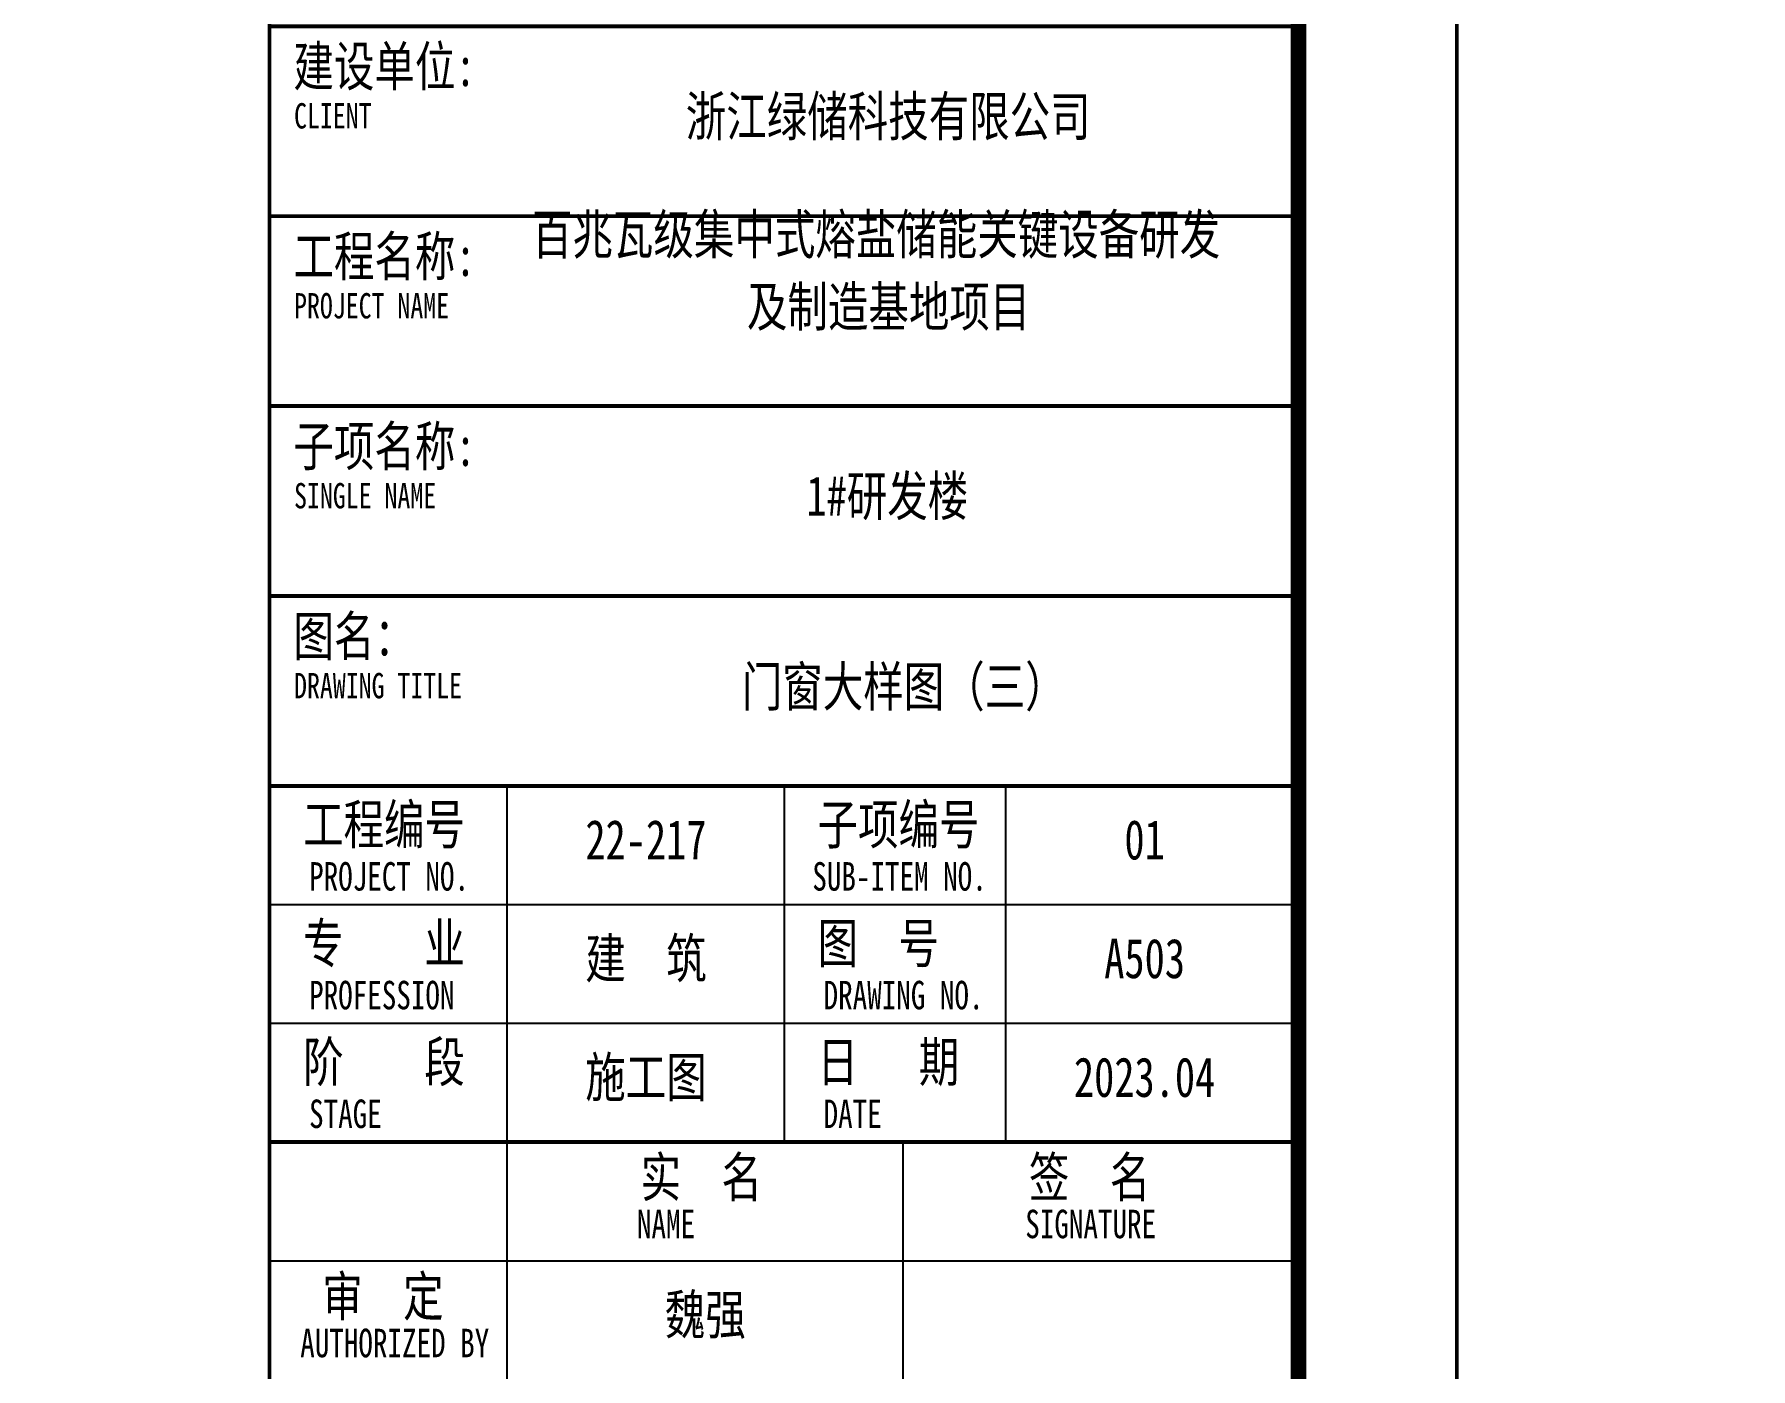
# Model space of a CAD drawing. Extents: x 1738711 to 2346805, y 1189731 to 2516152.
# Drawn here: x 2019490 to 2024911, y 1287529 to 1291745 of the extents above; entities that cross this region are included whole.
import ezdxf
from ezdxf.enums import TextEntityAlignment as Align

# ---------------------------------------------------------------- set-up
doc = ezdxf.new("R2010")
doc.units = 0
doc.header["$LTSCALE"] = 1000
doc.header["$MEASUREMENT"] = 0
doc.layers.add('TK', color=4, linetype='Continuous')
doc.styles.add('宋体', font='SIMSUN.TTF', dxfattribs={"width": 0.75})

# ---------------------------------------------------------------- blocks, each defined once
blk = doc.blocks.new('hjashrtahreahe')
at = {"color": 1}
blk.add_line((76600, 11800), (83100, 11800), dxfattribs=at)
at = {"layer": 'TK', "color": 7}
for p, q in [((78100, 11800), (78100, 9550)), ((79850, 11800), (79850, 9550)), ((81250, 11800), (81250, 9550)), ((83100, 11050), (76600, 11050)), ((83100, 10300), (76600, 10300)), ((83100, 9550), (76700, 9550)), ((78100, 9550), (78100, 3550)), ((80600, 9550), (80600, 3550)), ((76600, 8800), (83100, 8800))]:
    blk.add_line(p, q, dxfattribs=at)
at = {"layer": 'TK', "color": 7, "const_width": 25}
for points in [[(0, 59400), (84100, 59400), (84100, 0), (0, 0)], [(76600, 16600), (83100, 16600), (83100, 11800), (76600, 11800)], [(76600, 11800), (83100, 11800), (83100, 9550), (76600, 9550)]]:
    blk.add_lwpolyline(points, close=True, dxfattribs=at)
at = {"layer": 'TK', "color": 3, "const_width": 100}
blk.add_lwpolyline([(2500, 1000), (2500, 58400), (83100, 58400), (83100, 1000)], close=True, dxfattribs=at)
at = {"layer": 'TK', "color": 7, "const_width": 25}
for points in [[(76600, 58400), (76600, 1000)], [(76600, 15400), (83100, 15400)], [(76600, 14200), (83100, 14200)], [(76600, 13000), (83100, 13000)], [(76600, 11800), (83100, 11800)], [(76600, 11800), (83100, 11800)], [(76600, 3550), (76600, 9550), (83100, 9550), (83100, 3550)]]:
    blk.add_lwpolyline(points, dxfattribs=at)
at = {"layer": 'TK', "color": 7, "style": '宋体', "width": 0.75}
for s, height, p in [('建设单位:', 250, (76751, 16222)), ('CLIENT', 160, (76755, 15954)), ('工程名称:', 250, (76751, 15022)), ('PROJECT NAME', 160, (76755, 14754)), ('子项名称:', 250, (76751, 13822)), ('SINGLE NAME', 160, (76755, 13554)), ('图名：', 250, (76751, 12622)), ('DRAWING TITLE', 160, (76755, 12354)), ('工程编号', 250, (76812, 11432)), ('子项编号', 250, (80062, 11432)), ('PROJECT NO.', 180, (76850, 11139)), (' SUB-ITEM NO. ', 180, (79937, 11139)), ('专    业', 250, (76812, 10682)), ('图  号', 250, (80062, 10682)), ('PROFESSION', 180, (76850, 10389)), ('DRAWING NO.', 180, (80100, 10389)), ('阶    段', 250, (76812, 9932)), ('日   期', 250, (80062, 9932)), ('STAGE', 180, (76850, 9639)), ('DATE', 180, (80100, 9639)), ('实  名', 250, (78944, 9204)), ('签  名', 250, (81397, 9204)), ('NAME', 180, (78921, 8943)), ('SIGNATURE', 180, (81374, 8943)), ('审  定', 250, (76933, 8451)), ('AUTHORIZED BY', 180, (76794, 8191))]:
    blk.add_text(s, height=height, dxfattribs=at).set_placement(p)
at = {"layer": 'TK', "style": '宋体', "width": 0.75}
for tag, height, p in [('项目负责人', 350, (6003, 57089)), ('专业负责人', 350, (6003, 56224)), ('设计人', 350, (6003, 55419)), ('版号1', 250, (77304, 22193)), ('时间1', 250, (82405, 22193)), ('版号2', 250, (77304, 21593)), ('时间2', 250, (82405, 21593)), ('版号3', 250, (77304, 20993)), ('时间3', 250, (82405, 20993)), ('建筑会签', 0.0001, (78978, 2403)), ('电气会签', 0.0001, (82128, 2403)), ('结构会签', 0.0001, (78978, 1803)), ('暖通会签', 0.0001, (82128, 1803)), ('给排水会签', 0.0001, (78978, 1250)), ('智能化会签', 0.0001, (82128, 1250))]:
    blk.add_attdef(tag, text='', height=height, dxfattribs=at).set_placement(p, align=Align.CENTER)
for tag, p in [('合作设计单位', (80816, 48986)), ('版号说明1', (79854, 22318)), ('版号说明2', (79854, 21718)), ('版号说明3', (79854, 21118)), ('浙江绿储科技有限公司', (80545, 16036)), ('百兆瓦级集中式熔盐储能关键', (80545, 14953)), ('设备研发及制造基地项目', (80545, 14603)), ('1#研发楼', (80545, 13636)), ('图名', (80545, 12436)), ('工程编号', (78978, 11461)), ('子项编号', (82128, 11461)), ('建筑', (78978, 10711)), ('图号', (82128, 10711)), ('施工图', (78978, 9961)), ('2023.03', (82128, 9961)), ('审定', (79353, 8461)), ('审核', (79353, 7711)), ('工程负责', (79353, 6961)), ('专业负责', (79353, 6211)), ('设计', (79353, 5461)), ('制图', (79353, 4711)), ('校对', (79353, 3961))]:
    blk.add_attdef(tag, text='', height=250, dxfattribs=at).set_placement(p, align=Align.MIDDLE_CENTER)

msp = doc.modelspace()

# ---------------------------------------------------------------- block references
ref = msp.add_blockref('hjashrtahreahe', (1981933.1, 1283470.1), dxfattribs=dict(xscale=0.5, yscale=0.5, zscale=0.5))
ref.add_attrib('建设单位_001', '浙江绿储科技有限公司', (2021547.8, 1291423.1), dxfattribs={"layer": 'TK', "height": 125, "style": '宋体', "width": 0.75})
ref.add_attrib('工程名称_001', '百兆瓦级集中式熔盐储能关键设备研发', (2021061.9, 1291050.2), dxfattribs={"layer": 'TK', "height": 125, "style": '宋体', "width": 0.75})
ref.add_attrib('审定', '魏强', dxfattribs={"layer": 'TK', "height": 125, "style": '宋体', "width": 0.75}).set_placement((2021609.5, 1287700.5), align=Align.MIDDLE_CENTER)
ref.add_attrib('日期', '2023.04', dxfattribs={"layer": 'TK', "height": 125, "style": '宋体', "width": 0.75}).set_placement((2022997, 1288450.5), align=Align.MIDDLE_CENTER)
ref.add_attrib('图号', 'A503', dxfattribs={"layer": 'TK', "height": 125, "style": '宋体', "width": 0.75}).set_placement((2022997, 1288825.5), align=Align.MIDDLE_CENTER)
ref.add_attrib('子项编号', '01', dxfattribs={"layer": 'TK', "height": 125, "style": '宋体', "width": 0.75}).set_placement((2022997, 1289200.5), align=Align.MIDDLE_CENTER)
ref.add_attrib('阶段', '施工图', dxfattribs={"layer": 'TK', "height": 125, "style": '宋体', "width": 0.75}).set_placement((2021422, 1288450.5), align=Align.MIDDLE_CENTER)
ref.add_attrib('专业', '建  筑', dxfattribs={"layer": 'TK', "height": 125, "style": '宋体', "width": 0.75}).set_placement((2021422, 1288825.5), align=Align.MIDDLE_CENTER)
ref.add_attrib('工程编号', '22-217', dxfattribs={"layer": 'TK', "height": 125, "style": '宋体', "width": 0.75}).set_placement((2021422, 1289200.5), align=Align.MIDDLE_CENTER)
ref.add_attrib('图名_001', '门窗大样图（三）', (2021724.7, 1289621.7), dxfattribs={"layer": 'TK', "height": 125, "style": '宋体', "width": 0.75})
ref.add_attrib('子项名称_001', '1#研发楼', (2021928.7, 1290223.8), dxfattribs={"layer": 'TK', "height": 125, "style": '宋体', "width": 0.75})
ref.add_attrib('工程名称_002', '及制造基地项目', (2021741, 1290821.7), dxfattribs={"layer": 'TK', "height": 125, "style": '宋体', "width": 0.75})
at = {"xscale": 0.5, "yscale": 0.5, "zscale": 0.5}
msp.add_blockref('hjashrtahreahe', (2023983.1, 1283470.1), dxfattribs=at)

doc.saveas('drawing.dxf')
